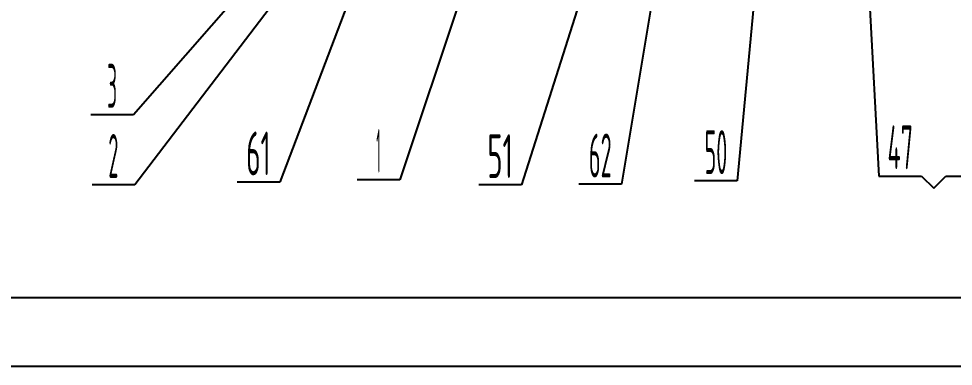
# Model space of a CAD drawing. Header units: millimetres. Extents: x -519 to 6201, y -152 to 4787.
# Drawn here: x 794 to 1881, y 35 to 438 of the extents above; entities that cross this region are included whole.
import ezdxf
from ezdxf.enums import TextEntityAlignment as Align

# ---------------------------------------------------------------- set-up
doc = ezdxf.new("R2010")
doc.units = ezdxf.units.MM
doc.header["$LTSCALE"] = 160
doc.linetypes.add('G', pattern=[2, 1.25, -0.25, 0.25, -0.25])
for name, color, linetype in [('01', 7, 'Continuous'), ('02', 1, 'Continuous'), ('05', 4, 'G'), ('11', 3, 'Continuous')]:
    doc.layers.add(name, color=color, linetype=linetype)
doc.styles.get("Standard").update_dxf_attribs({"font": 'isocp', "width": 0.707, "bigfont": 'intecad.shx'})

# ---------------------------------------------------------------- blocks, each defined once
blk = doc.blocks.new('*U45')
at = {"layer": '01'}
blk.add_lwpolyline([(25, 5), (415, 5)], dxfattribs=at)
at = {"layer": '02'}
blk.add_lwpolyline([(0, 0), (420, 0)], dxfattribs=at)

msp = doc.modelspace()

# ---------------------------------------------------------------- linework, layer by layer
at = {"layer": '02'}
for p, q in [((1726.5338, 1290.7256), (1629.4115, 249.7859)), ((1740.7244, 1237.8964), (1794.0844, 255.4376)), ((1574.9339, 864.2584), (1378.551, 245.1608)), ((1199.5299, 636.478), (927.4033, 326.7322)), ((1216.3286, 621.8081), (928.8665, 245.4221)), ((1229.4863, 595.4533), (1097.4432, 248.352)), ((1337.4438, 552.0284), (1236.9929, 251.2874)), ((1544.7881, 544.974), (1494.9618, 245.9168)), ((927.4033, 326.7322), (877.8033, 326.7322)), ((1236.9929, 251.2874), (1187.3929, 251.2874)), ((1794.0844, 255.4376), (1843.6844, 255.4376)), ((1843.6844, 255.4376), (1857.8265, 241.2955)), ((1857.8265, 241.2955), (1871.9687, 255.4376)), ((1871.9687, 255.4376), (1921.5687, 255.4376)), ((928.8665, 245.4221), (879.2665, 245.4221)), ((1097.4432, 248.352), (1047.8432, 248.352)), ((1378.551, 245.1608), (1328.951, 245.1608)), ((1494.9618, 245.9168), (1445.3618, 245.9168)), ((1629.4115, 249.7859), (1579.8115, 249.7859))]:
    msp.add_line(p, q, dxfattribs=at)

# ---------------------------------------------------------------- block references
at = {"layer": '05', "xscale": 16, "yscale": 16, "zscale": 16}
msp.add_blockref('*U45', (-519.1451, 34.5842), dxfattribs=at)

# ---------------------------------------------------------------- texts
at = {"layer": '11'}
for s, height, width, p, p2 in [('3', 50.9117, 0.386882, (896.7787, 334.7322), (908.4279, 334.7322)), ('2', 50.9117, 0.375062, (898.2419, 253.4221), (909.8911, 253.4221)), ('61', 50.91169, 0.525915, (1058.5862, 256.352), (1086.7002, 256.352)), ('1', 50.9117, 0.269333, (1209.7933, 259.2874), (1214.5926, 259.2874)), ('62', 50.91169, 0.395758, (1456.9638, 253.9168), (1483.3598, 253.9168)), ('50', 50.91169, 0.414809, (1591.4041, 257.7859), (1617.819, 257.7859)), ('47', 50.91169, 0.432994, (1804.0044, 263.4376), (1833.7644, 263.4376)), ('51', 50.91169, 0.556706, (1338.871, 253.1608), (1368.631, 253.1608))]:
    msp.add_text(s, height=height, dxfattribs=dict(at, width=width)).set_placement(p, p2, align=Align.FIT)

doc.saveas('drawing.dxf')
